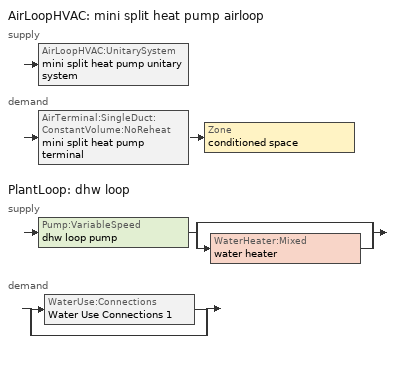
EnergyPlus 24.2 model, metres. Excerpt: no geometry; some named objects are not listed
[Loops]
AirLoopHVAC 'mini split heat pump airloop'
 supply: AirLoopHVAC:UnitarySystem 'mini split heat pump unitary system'
 demand: AirTerminal:SingleDuct:ConstantVolume:NoReheat 'mini split heat pump terminal' > Zone 'conditioned space'
PlantLoop 'dhw loop'
 supply: Pump:VariableSpeed 'dhw loop pump' > split
  | bypass
  | WaterHeater:Mixed 'water heater'
 demand: split
  | WaterUse:Connections 'Water Use Connections 1'
  | bypass
[ZoneControl:Thermostat]
conditioned space Thermostat: Zone or ZoneList=conditioned space; Control Type Schedule=conditioned space Thermostat Schedule; Control 1=conditioned space temperature setpoint; Temperature Difference Between Cutout And Setpoint {deltaC}=0
[ThermostatSetpoint:DualSetpoint]
conditioned space temperature setpoint: Heating Setpoint Temperature Schedule=heating setpoint; Cooling Setpoint Temperature Schedule=cooling setpoint
[AirLoopHVAC:UnitarySystem] Control Type=Load; Controlling Zone or Thermostat Location=conditioned space; Dehumidification Control Type=None; Availability Schedule=Always On Discrete; Fan Placement=BlowThrough; DX Heating Coil Sizing Ratio=1; Use DOAS DX Cooling Coil=No; Minimum Supply Air Temperature {C}=2; Latent Load Control=SensibleOnlyLoadControl; Heating Supply Air Flow Rate Method=SupplyAirFlowRate; No Load Supply Air Flow Rate Method=SupplyAirFlowRate; No Load Supply Air Flow Rate {m3/s}=0; No Load Supply Air Flow Rate Control Set To Low Speed=Yes; Maximum Supply Air Temperature {C}=48.8889; Maximum Outdoor Dry-Bulb Temperature for Supplemental Heater Operation {C}=21; Ancillary On-Cycle Electric Power {W}=0; Ancillary Off-Cycle Electric Power {W}=0
Name | Supply Fan | Supply Air Fan Operating Mode Schedule | Heating Coil | Cooling Supply Air Flow Rate Method | Heating Supply Air Flow Rate {m3/s} | Cooling Coil | Cooling Supply Air Flow Rate {m3/s} | Design Specification Multispeed Object
unit heater unitary system | unit heater supply fan | unit heater auto fan schedule | unit heater htg coil | None | 0.00141584
mini split heat pump unitary system | mini split heat pump supply fan | mini split heat pump auto fan schedule | mini split heat pump htg coil | SupplyAirFlowRate | 0.574832 | mini split heat pump clg coil | 0.574832 | Unitary System Performance Multispeed 1
[Fan:SystemModel] Availability Schedule=Always On Discrete; Speed Control Method=Discrete; Electric Power Minimum Flow Rate Fraction=0.2; Design Pressure Rise {Pa}=500; Motor Efficiency=1; Motor In Air Stream Fraction=1; Design Electric Power Consumption {W}=Autosize; Design Power Sizing Method=PowerPerFlow; Electric Power Per Unit Flow Rate Per Unit Pressure {W/((m3/s)-Pa)}=1.66667; Fan Total Efficiency=0.7; Motor Loss Radiative Fraction=0
Name | Design Maximum Air Flow Rate {m3/s} | Electric Power Per Unit Flow Rate {W/(m3/s)} | Number of Speeds | Speed Flow Fraction 1 | Speed Electric Power Fraction 1 | Speed Flow Fraction 2 | Speed Electric Power Fraction 2 | Speed Flow Fraction 3 | Speed Electric Power Fraction 3 | Speed Flow Fraction 4 | Speed Electric Power Fraction 4
unit heater supply fan | 0.00141584 | 1e-06 | 1 | 1 | 1
mini split heat pump supply fan | 0.707921 | 148.322 | 4 | 0.20706 | 0.00888 | 0.252 | 0.016 | 0.812 | 0.53539 | 1 | 1
[Coil:Heating:Fuel]
unit heater htg coil: Availability Schedule=Always On Discrete; Fuel Type=OtherFuel2; Burner Efficiency=0.3; Nominal Capacity {W}=0.293071; On Cycle Parasitic Electric Load {W}=0; Off Cycle Parasitic Fuel Load {W}=0
[ZoneHVAC:Baseboard:Convective:Electric]
electric baseboard: Availability Schedule=Always On Discrete; Heating Design Capacity {W}=11782.6; Efficiency=1
[AirTerminal:SingleDuct:ConstantVolume:NoReheat]
mini split heat pump terminal: Availability Schedule=Always On Discrete; Maximum Air Flow Rate {m3/s}=0.574832
[Zone equipment]
conditioned space: unit heater unitary system, electric baseboard, mini split heat pump terminal
[AirLoopHVAC]
mini split heat pump airloop: Design Supply Air Flow Rate {m3/s}=0.574832; Design Return Air Flow Fraction of Supply Air Flow=1
[Sizing:System]
mini split heat pump airloop: Type of Load to Size On=Sensible; Design Outdoor Air Flow Rate {m3/s}=Autosize; Central Heating Maximum System Air Flow Ratio=0.3; Preheat Design Temperature {C}=7; Preheat Design Humidity Ratio {kgWater/kgDryAir}=0.008; Precool Design Temperature {C}=12.8; Precool Design Humidity Ratio {kgWater/kgDryAir}=0.008; Central Cooling Design Supply Air Temperature {C}=12.8; Central Heating Design Supply Air Temperature {C}=16.7; Type of Zone Sum to Use=NonCoincident; 100% Outdoor Air in Cooling=Yes; 100% Outdoor Air in Heating=Yes; Central Cooling Design Supply Air Humidity Ratio {kgWater/kgDryAir}=0.0085; Central Heating Design Supply Air Humidity Ratio {kgWater/kgDryAir}=0.008; Cooling Supply Air Flow Rate Method=DesignDay; Cooling Supply Air Flow Rate {m3/s}=0; Cooling Supply Air Flow Rate Per Floor Area {m3/s-m2}=0.00996765; Cooling Fraction of Autosized Cooling Supply Air Flow Rate=1; Cooling Supply Air Flow Rate Per Unit Cooling Capacity {m3/s-W}=3.94755e-05; Heating Supply Air Flow Rate Method=DesignDay; Heating Supply Air Flow Rate {m3/s}=0; Heating Supply Air Flow Rate Per Floor Area {m3/s-m2}=0.00996765; Heating Fraction of Autosized Heating Supply Air Flow Rate=1; Heating Fraction of Autosized Cooling Supply Air Flow Rate=1; Heating Supply Air Flow Rate Per Unit Heating Capacity {m3/s-W}=3.15882e-05; System Outdoor Air Method=ZoneSum; Zone Maximum Outdoor Air Fraction=1; Cooling Design Capacity Method=CoolingDesignCapacity; Cooling Design Capacity {W}=Autosize; Cooling Design Capacity Per Floor Area {W/m2}=234.7; Fraction of Autosized Cooling Design Capacity=1; Heating Design Capacity Method=HeatingDesignCapacity; Heating Design Capacity {W}=Autosize; Heating Design Capacity Per Floor Area {W/m2}=157; Fraction of Autosized Heating Design Capacity=1; Central Cooling Capacity Control Method=OnOff; Occupant Diversity=Autosize
[AvailabilityManager:Scheduled]
mini split heat pump airloop Availability Manager: Schedule=Always On Discrete
[Coil:Heating:DX:MultiSpeed]
mini split heat pump htg coil: Availability Schedule=Always On Discrete; Minimum Outdoor Dry-Bulb Temperature for Compressor Operation {C}=-28.8889; Crankcase Heater Capacity {W}=50; Maximum Outdoor Dry-Bulb Temperature for Crankcase Heater Operation {C}=10; Defrost Energy Input Ratio Function of Temperature Curve=Defrosteir; Maximum Outdoor Dry-Bulb Temperature for Defrost Operation {C}=4.44444; Defrost Strategy=ReverseCycle; Defrost Control=Timed; Defrost Time Period Fraction=0.058333; Resistive Defrost Heater Capacity {W}=AutoSize; Apply Part Load Fraction to Speeds Greater than 1=No; Fuel Type=Electricity; Region number for Calculating HSPF=4; Number of Speeds=2; Speed Gross Rated Heating Capacity 1 {W}=3322.57; Speed Gross Rated Heating COP 1 {W/W}=4.51049; Speed Rated Air Flow Rate 1 {m3/s}=0.17844; Speed Rated Supply Air Fan Power Per Volume Flow Rate 2017 1 {W/(m3/s)}=773.3; Speed Rated Supply Air Fan Power Per Volume Flow Rate 2023 1 {W/(m3/s)}=934.4; Speed Heating Capacity Function of Temperature Curve Name 1=Heat-CAP-fT1; Speed Heating Capacity Function of Flow Fraction Curve Name 1=Heat-CAP-fFF1; Speed Energy Input Ratio Function of Temperature Curve Name 1=Heat-EIR-fT1; Speed Energy Input Ratio Function of Flow Fraction Curve Name 1=Heat-EIR-fFF1; Speed Part Load Fraction Correlation Curve Name 1=Heat-PLF-fPLR1; Speed Rated Waste Heat Fraction of Power Input 1=0.2; Speed Waste Heat Function of Temperature Curve Name 1=ConstantBiquadratic 1; Speed Gross Rated Heating Capacity 2 {W}=13086.4; Speed Gross Rated Heating COP 2 {W/W}=3.17432; Speed Rated Air Flow Rate 2 {m3/s}=0.708096; Speed Rated Supply Air Fan Power Per Volume Flow Rate 2017 2 {W/(m3/s)}=773.3; Speed Rated Supply Air Fan Power Per Volume Flow Rate 2023 2 {W/(m3/s)}=934.4; Speed Heating Capacity Function of Temperature Curve Name 2=Heat-CAP-fT2; Speed Heating Capacity Function of Flow Fraction Curve Name 2=Heat-CAP-fFF2; Speed Energy Input Ratio Function of Temperature Curve Name 2=Heat-EIR-fT2; Speed Energy Input Ratio Function of Flow Fraction Curve Name 2=Heat-EIR-fFF2; Speed Part Load Fraction Correlation Curve Name 2=Heat-PLF-fPLR2; Speed Rated Waste Heat Fraction of Power Input 2=0.2; Speed Waste Heat Function of Temperature Curve Name 2=ConstantBiquadratic 1
[Coil:Cooling:DX:MultiSpeed]
mini split heat pump clg coil: Availability Schedule=Always On Discrete; Condenser Type=AirCooled; Minimum Outdoor Dry-Bulb Temperature for Compressor Operation {C}=-25; Apply Part Load Fraction to Speeds Greater than 1=No; Apply Latent Degradation to Speeds Greater than 1=No; Crankcase Heater Capacity {W}=50; Maximum Outdoor Dry-Bulb Temperature for Crankcase Heater Operation {C}=10; Basin Heater Capacity {W/K}=0; Basin Heater Setpoint Temperature {C}=2; Fuel Type=Electricity; Number of Speeds=2; Speed Gross Rated Total Cooling Capacity 1 {W}=2732.35; Speed Gross Rated Sensible Heat Ratio 1=0.806404; Speed Gross Rated Cooling COP 1 {W/W}=2.66132; Speed Rated Air Flow Rate 1 {m3/s}=0.146618; Speed Rated Evaporator Fan Power Per Volume Flow Rate 2017 1 {W/(m3/s)}=773.3; Speed Rated Evaporator Fan Power Per Volume Flow Rate 2023 1 {W/(m3/s)}=934.4; Speed Total Cooling Capacity Function of Temperature Curve Name 1=Cool-CAP-fT1; Speed Total Cooling Capacity Function of Flow Fraction Curve Name 1=Cool-CAP-fFF1; Speed Energy Input Ratio Function of Temperature Curve Name 1=Cool-EIR-fT1; Speed Energy Input Ratio Function of Flow Fraction Curve Name 1=Cool-EIR-fFF1; Speed Part Load Fraction Correlation Curve Name 1=Cool-PLF-fPLR1; Speed Nominal Time for Condensate Removal to Begin 1 {s}=1000; Speed Ratio of Initial Moisture Evaporation Rate and Steady State Latent Capacity 1=1.5; Speed Maximum Cycling Rate 1 {cycles/hr}=3; Speed Latent Capacity Time Constant 1 {s}=45; Speed Rated Waste Heat Fraction of Power Input 1=0.2; Speed Waste Heat Function of Temperature Curve Name 1=ConstantBiquadratic; Speed Evaporative Condenser Effectiveness 1=0.9; Speed Evaporative Condenser Air Flow Rate 1 {m3/s}=AutoSize; Speed Rated Evaporative Condenser Pump Power Consumption 1 {W}=AutoSize; Speed Gross Rated Total Cooling Capacity 2 {W}=10767.7; Speed Gross Rated Sensible Heat Ratio 2=0.759942; Speed Gross Rated Cooling COP 2 {W/W}=2.2379; Speed Rated Air Flow Rate 2 {m3/s}=0.574974; Speed Rated Evaporator Fan Power Per Volume Flow Rate 2017 2 {W/(m3/s)}=773.3; Speed Rated Evaporator Fan Power Per Volume Flow Rate 2023 2 {W/(m3/s)}=934.4; Speed Total Cooling Capacity Function of Temperature Curve Name 2=Cool-CAP-fT2; Speed Total Cooling Capacity Function of Flow Fraction Curve Name 2=Cool-CAP-fFF2; Speed Energy Input Ratio Function of Temperature Curve Name 2=Cool-EIR-fT2; Speed Energy Input Ratio Function of Flow Fraction Curve Name 2=Cool-EIR-fFF2; Speed Part Load Fraction Correlation Curve Name 2=Cool-PLF-fPLR2; Speed Nominal Time for Condensate Removal to Begin 2 {s}=1000; Speed Ratio of Initial Moisture Evaporation Rate and Steady State Latent Capacity 2=1.5; Speed Maximum Cycling Rate 2 {cycles/hr}=3; Speed Latent Capacity Time Constant 2 {s}=45; Speed Rated Waste Heat Fraction of Power Input 2=0.2; Speed Waste Heat Function of Temperature Curve Name 2=ConstantBiquadratic; Speed Evaporative Condenser Effectiveness 2=0.9; Speed Evaporative Condenser Air Flow Rate 2 {m3/s}=AutoSize; Speed Rated Evaporative Condenser Pump Power Consumption 2 {W}=AutoSize
[UnitarySystemPerformance:Multispeed]
Unitary System Performance Multispeed 1: Number of Speeds for Heating=2; Number of Speeds for Cooling=2; Single Mode Operation=No; No Load Supply Air Flow Rate Ratio=1; Heating Speed Supply Air Flow Ratio 1=0.310345; Cooling Speed Supply Air Flow Ratio 1=0.255; Heating Speed Supply Air Flow Ratio 2=1.23153; Cooling Speed Supply Air Flow Ratio 2=1
[PlantLoop]
dhw loop: Fluid Type=Water; Plant Equipment Operation Scheme=dhw loop Operation Schemes; Maximum Loop Temperature {C}=100; Minimum Loop Temperature {C}=0; Maximum Loop Flow Rate {m3/s}=0.01; Minimum Loop Flow Rate {m3/s}=0; Plant Loop Volume {m3}=0.003; Load Distribution Scheme=Optimal; Plant Loop Demand Calculation Scheme=SingleSetpoint; Common Pipe Simulation=None
[Sizing:Plant]
dhw loop: Loop Type=Heating; Design Loop Exit Temperature {C}=56; Loop Design Temperature Difference {deltaC}=5.55556; Sizing Option=NonCoincident; Zone Timesteps in Averaging Window=1; Coincident Sizing Factor Mode=None
[Pump:VariableSpeed]
dhw loop pump: Design Maximum Flow Rate {m3/s}=0.01; Design Pump Head {Pa}=1; Design Power Consumption {W}=0; Motor Efficiency=0.85; Fraction of Motor Inefficiencies to Fluid Stream=0; Coefficient 1 of the Part Load Performance Curve=0; Coefficient 2 of the Part Load Performance Curve=1; Coefficient 3 of the Part Load Performance Curve=0; Coefficient 4 of the Part Load Performance Curve=0; Design Minimum Flow Rate {m3/s}=0; Pump Control Type=Intermittent; Skin Loss Radiative Fraction=0.5; Design Power Sizing Method=PowerPerFlowPerPressure; Design Electric Power per Unit Flow Rate {W/(m3/s)}=348701.1; Design Shaft Power per Unit Flow Rate per Unit Head {W/((m3/s)-Pa)}=1.28205; Design Minimum Flow Rate Fraction=0
[WaterHeater:Mixed]
water heater: Tank Volume {m3}=0.136275; Setpoint Temperature Schedule=water heater setpoint; Deadband Temperature Difference {deltaC}=2; Maximum Temperature Limit {C}=99; Heater Control Type=Cycle; Heater Maximum Capacity {W}=5500.06; Heater Minimum Capacity {W}=0; Heater Ignition Minimum Flow Rate {m3/s}=0; Heater Ignition Delay {s}=0; Heater Fuel Type=Electricity; Heater Thermal Efficiency=1; Off Cycle Parasitic Fuel Consumption Rate {W}=0; Off Cycle Parasitic Fuel Type=Electricity; Off Cycle Parasitic Heat Fraction to Tank=0; On Cycle Parasitic Fuel Consumption Rate {W}=0; On Cycle Parasitic Fuel Type=Electricity; On Cycle Parasitic Heat Fraction to Tank=0; Ambient Temperature Indicator=Zone; Ambient Temperature Zone=conditioned space; Off Cycle Loss Coefficient to Ambient Temperature {W/K}=2.89744; Off Cycle Loss Fraction to Zone=1; On Cycle Loss Coefficient to Ambient Temperature {W/K}=2.89744; On Cycle Loss Fraction to Zone=1; Use Side Effectiveness=1; Source Side Effectiveness=1; Use Side Design Flow Rate {m3/s}=Autosize; Source Side Design Flow Rate {m3/s}=Autosize; Indirect Water Heating Recovery Time {hr}=1.5; Source Side Flow Control Mode=IndirectHeatPrimarySetpoint
[WaterHeater:Sizing]
water heater: Design Mode=PeakDraw; Time Storage Can Meet Peak Draw {hr}=0.538503; Time for Tank Recovery {hr}=0; Nominal Tank Volume for Autosizing Plant Connections {m3}=1
[SetpointManager:Scheduled]
Setpoint Manager Scheduled 1: Control Variable=Temperature; Schedule=dhw temp
[WaterUse:Connections]
Water Use Connections 1: Drain Water Heat Exchanger Type=None; Drain Water Heat Exchanger Destination=Plant; Water Use Equipment Name 1=dhw fixtures; Water Use Equipment Name 2=dhw distribution waste; Water Use Equipment Name 3=clothes washer; Water Use Equipment Name 4=dishwasher
[WaterUse:Equipment]
Name | Peak Flow Rate {m3/s} | Flow Rate Fraction Schedule | Target Temperature Schedule
dhw fixtures | 4.44181e-06 | dhw fixtures schedule | mixed water temperature schedule
dhw distribution waste | 1.34657e-06 | dhw fixtures schedule | mixed water temperature schedule
clothes washer | 9.69919e-07 | clothes washer schedule
dishwasher | 2.90872e-07 | dishwasher schedule
[PlantEquipmentOperationSchemes]
dhw loop Operation Schemes: Control Scheme Object Type 1=PlantEquipmentOperation:HeatingLoad; Control Scheme Name 1=dhw loop Heating Operation Scheme; Control Scheme Schedule Name 1=Always On Discrete
[PlantEquipmentOperation:HeatingLoad]
dhw loop Heating Operation Scheme: Load Range Lower Limit 1 {W}=0; Load Range Upper Limit 1 {W}=1000000000; Range Equipment List Name 1=dhw loop Heating Equipment List
[PlantEquipmentList]
dhw loop Heating Equipment List: WaterHeater:Mixed, water heater
[EnergyManagementSystem:GlobalVariable]
infil_program_Qfan
infil_program_Qinf
mini_split_heat_pump_airloop_Fan_RTF
natural_vent_program_Qnv
natural_vent_program_Qwhf
[EnergyManagementSystem:InternalVariable]
mini_split_heat_pump_airloop_max_sup_fan_mfr: Internal Data Index Key=mini split heat pump supply fan; Internal Data Type=Fan Maximum Mass Flow Rate
[EnergyManagementSystem:Sensor]
Name | Output:Variable or Output:Meter Index Key | Output:Variable or Output:Meter
airflow_gain | infil flow | Infiltration Sensible Heat Gain Energy
airflow_gain_1 | natural vent flow | Infiltration Sensible Heat Gain Energy
airflow_gain_2 | whole house fan flow | Infiltration Sensible Heat Gain Energy
airflow_loss | infil flow | Infiltration Sensible Heat Loss Energy
airflow_loss_1 | natural vent flow | Infiltration Sensible Heat Loss Energy
airflow_loss_2 | whole house fan flow | Infiltration Sensible Heat Loss Energy
clg_load_cond |  | Cooling:EnergyTransfer:Zone:CONDITIONED SPACE
clg_sp_s; clg_sp_s_1 | cooling setpoint | Schedule Value
clothes_dryer_exhaust_0_sch_s | clothes dryer exhaust 0 schedule | Schedule Value
conditioned_space_clg_unmet_s | conditioned space | Zone Cooling Setpoint Not Met Time
conditioned_space_htg_unmet_s | conditioned space | Zone Heating Setpoint Not Met Time
cool_season | cooling season schedule | Schedule Value
dhw_loss | water heater | Water Heater Heat Loss Energy
dhw_rtf | water heater | Water Heater Runtime Fraction
fridge_tin_s; tin_s; tin_s_1 | conditioned space | Zone Mean Air Temperature
htg_load_cond |  | Heating:EnergyTransfer:Zone:CONDITIONED SPACE
htg_sp_s; htg_sp_s_1 | heating setpoint | Schedule Value
ig_ee_conv | clothes dryer | Electric Equipment Convective Heating Energy
ig_ee_conv_1 | clothes washer | Electric Equipment Convective Heating Energy
ig_ee_conv_2 | cooking range | Electric Equipment Convective Heating Energy
ig_ee_conv_3 | dishwasher | Electric Equipment Convective Heating Energy
ig_ee_conv_4 | fridge | Electric Equipment Convective Heating Energy
ig_ee_conv_5 | misc plug loads | Electric Equipment Convective Heating Energy
ig_ee_conv_6 | whole house fan | Electric Equipment Convective Heating Energy
ig_ee_rad | clothes dryer | Electric Equipment Radiant Heating Energy
ig_ee_rad_1 | clothes washer | Electric Equipment Radiant Heating Energy
ig_ee_rad_2 | cooking range | Electric Equipment Radiant Heating Energy
ig_ee_rad_3 | dishwasher | Electric Equipment Radiant Heating Energy
ig_ee_rad_4 | fridge | Electric Equipment Radiant Heating Energy
ig_ee_rad_5 | misc plug loads | Electric Equipment Radiant Heating Energy
ig_ee_rad_6 | whole house fan | Electric Equipment Radiant Heating Energy
ig_lgt_conv | interior lighting | Lights Convective Heating Energy
ig_lgt_rad | interior lighting | Lights Radiant Heating Energy
ig_lgt_vis | interior lighting | Lights Visible Radiation Heating Energy
ig_oe_conv | clothes dryer 1 | Other Equipment Convective Heating Energy
ig_oe_conv_1 | cooking range 1 | Other Equipment Convective Heating Energy
ig_oe_conv_2 | general water use latent | Other Equipment Convective Heating Energy
ig_oe_conv_3 | general water use sensible | Other Equipment Convective Heating Energy
ig_oe_conv_4 | water heater energy adjustment1 | Other Equipment Convective Heating Energy
ig_oe_rad | clothes dryer 1 | Other Equipment Radiant Heating Energy
ig_oe_rad_1 | cooking range 1 | Other Equipment Radiant Heating Energy
ig_oe_rad_2 | general water use latent | Other Equipment Radiant Heating Energy
ig_oe_rad_3 | general water use sensible | Other Equipment Radiant Heating Energy
ig_oe_rad_4 | water heater energy adjustment1 | Other Equipment Radiant Heating Energy
ig_ppl_conv | occupants | People Convective Heating Energy
ig_ppl_rad | occupants | People Radiant Heating Energy
im_conv | furniture mass conditioned space 1 | Surface Inside Face Convection Heat Gain Energy
im_conv_1 | partition wall mass | Surface Inside Face Convection Heat Gain Energy
im_ig | furniture mass conditioned space 1 | Surface Inside Face Internal Gains Radiation Heat Gain Energy
im_ig_1 | partition wall mass | Surface Inside Face Internal Gains Radiation Heat Gain Energy
im_lgt | furniture mass conditioned space 1 | Surface Inside Face Lights Radiation Heat Gain Energy
im_lgt_1 | partition wall mass | Surface Inside Face Lights Radiation Heat Gain Energy
im_sol | furniture mass conditioned space 1 | Surface Inside Face Solar Radiation Heat Gain Energy
im_sol_1 | partition wall mass | Surface Inside Face Solar Radiation Heat Gain Energy
im_surf | furniture mass conditioned space 1 | Surface Inside Face Net Surface Thermal Radiation Heat Gain Energy
im_surf_1 | partition wall mass | Surface Inside Face Net Surface Thermal Radiation Heat Gain Energy
mech_vent_bath_fan_0_sch_s | mech vent bath fan 0 schedule | Schedule Value
mini_split_heat_pump_airloop_Fan_RTF_s | mini split heat pump supply fan | Fan Runtime Fraction Speed 1
mini_split_heat_pump_airloop_Fan_RTF_s_1 | mini split heat pump supply fan | Fan Runtime Fraction Speed 2
mini_split_heat_pump_airloop_Fan_RTF_s_2 | mini split heat pump supply fan | Fan Runtime Fraction Speed 3
mini_split_heat_pump_airloop_Fan_RTF_s_3 | mini split heat pump supply fan | Fan Runtime Fraction Speed 4
mini_split_heat_pump_clg_coil_s | mini split heat pump clg coil | Cooling Coil Total Cooling Energy
mini_split_heat_pump_htg_coil_s | mini split heat pump htg coil | Heating Coil Heating Energy
mini_split_heat_pump_supply_fan_s | mini split heat pump supply fan | Fan Electricity Energy
mv_conv | mech vent bath fan 0 | Electric Equipment Convective Heating Energy
mv_conv_1 | mech vent house fan | Electric Equipment Convective Heating Energy
mv_conv_2 | mech vent house fan cfis | Electric Equipment Convective Heating Energy
mv_conv_3 | mech vent house fan latent load | Other Equipment Convective Heating Energy
mv_conv_4 | mech vent house fan sensible load | Other Equipment Convective Heating Energy
mv_rad | mech vent bath fan 0 | Electric Equipment Radiant Heating Energy
mv_rad_1 | mech vent house fan | Electric Equipment Radiant Heating Energy
mv_rad_2 | mech vent house fan cfis | Electric Equipment Radiant Heating Energy
mv_rad_3 | mech vent house fan latent load | Other Equipment Radiant Heating Energy
mv_rad_4 | mech vent house fan sensible load | Other Equipment Radiant Heating Energy
natural_vent_s | natural vent schedule | Schedule Value
out_pb_s |  | Site Outdoor Air Barometric Pressure
out_wt_s |  | Site Outdoor Air Humidity Ratio
site_vw_s |  | Site Wind Speed
ss_back_out | Window1 | Surface Window Shortwave from Zone Back Out Window Heat Transfer Rate
ss_back_out_1 | Window10 | Surface Window Shortwave from Zone Back Out Window Heat Transfer Rate
ss_back_out_10 | Window4 | Surface Window Shortwave from Zone Back Out Window Heat Transfer Rate
ss_back_out_11 | Window5 | Surface Window Shortwave from Zone Back Out Window Heat Transfer Rate
ss_back_out_12 | Window6 | Surface Window Shortwave from Zone Back Out Window Heat Transfer Rate
ss_back_out_13 | Window7 | Surface Window Shortwave from Zone Back Out Window Heat Transfer Rate
ss_back_out_14 | Window8 | Surface Window Shortwave from Zone Back Out Window Heat Transfer Rate
ss_back_out_15 | Window9 | Surface Window Shortwave from Zone Back Out Window Heat Transfer Rate
ss_back_out_2 | Window12 | Surface Window Shortwave from Zone Back Out Window Heat Transfer Rate
ss_back_out_3 | Window13 | Surface Window Shortwave from Zone Back Out Window Heat Transfer Rate
ss_back_out_4 | Window14 | Surface Window Shortwave from Zone Back Out Window Heat Transfer Rate
ss_back_out_5 | Window16 | Surface Window Shortwave from Zone Back Out Window Heat Transfer Rate
ss_back_out_6 | Window18 | Surface Window Shortwave from Zone Back Out Window Heat Transfer Rate
ss_back_out_7 | Window19 | Surface Window Shortwave from Zone Back Out Window Heat Transfer Rate
ss_back_out_8 | Window2 | Surface Window Shortwave from Zone Back Out Window Heat Transfer Rate
ss_back_out_9 | Window3 | Surface Window Shortwave from Zone Back Out Window Heat Transfer Rate
ss_conv | Door1 | Surface Inside Face Convection Heat Gain Energy
ss_conv_1 | Door2 | Surface Inside Face Convection Heat Gain Energy
ss_conv_10 | Window2 | Surface Inside Face Convection Heat Gain Energy
ss_conv_11 | Window3 | Surface Inside Face Convection Heat Gain Energy
ss_conv_12 | Window4 | Surface Inside Face Convection Heat Gain Energy
ss_conv_13 | Window5 | Surface Inside Face Convection Heat Gain Energy
ss_conv_14 | Window6 | Surface Inside Face Convection Heat Gain Energy
ss_conv_15 | Window7 | Surface Inside Face Convection Heat Gain Energy
ss_conv_16 | Window8 | Surface Inside Face Convection Heat Gain Energy
ss_conv_17 | Window9 | Surface Inside Face Convection Heat Gain Energy
ss_conv_2 | Window1 | Surface Inside Face Convection Heat Gain Energy
ss_conv_3 | Window10 | Surface Inside Face Convection Heat Gain Energy
ss_conv_4 | Window12 | Surface Inside Face Convection Heat Gain Energy
ss_conv_5 | Window13 | Surface Inside Face Convection Heat Gain Energy
ss_conv_6 | Window14 | Surface Inside Face Convection Heat Gain Energy
ss_conv_7 | Window16 | Surface Inside Face Convection Heat Gain Energy
ss_conv_8 | Window18 | Surface Inside Face Convection Heat Gain Energy
ss_conv_9 | Window19 | Surface Inside Face Convection Heat Gain Energy
ss_ig | Door1 | Surface Inside Face Internal Gains Radiation Heat Gain Energy
ss_ig_1 | Door2 | Surface Inside Face Internal Gains Radiation Heat Gain Energy
ss_ig_10 | Window2 | Surface Inside Face Internal Gains Radiation Heat Gain Energy
ss_ig_11 | Window3 | Surface Inside Face Internal Gains Radiation Heat Gain Energy
ss_ig_12 | Window4 | Surface Inside Face Internal Gains Radiation Heat Gain Energy
ss_ig_13 | Window5 | Surface Inside Face Internal Gains Radiation Heat Gain Energy
ss_ig_14 | Window6 | Surface Inside Face Internal Gains Radiation Heat Gain Energy
ss_ig_15 | Window7 | Surface Inside Face Internal Gains Radiation Heat Gain Energy
ss_ig_16 | Window8 | Surface Inside Face Internal Gains Radiation Heat Gain Energy
ss_ig_17 | Window9 | Surface Inside Face Internal Gains Radiation Heat Gain Energy
ss_ig_2 | Window1 | Surface Inside Face Internal Gains Radiation Heat Gain Energy
ss_ig_3 | Window10 | Surface Inside Face Internal Gains Radiation Heat Gain Energy
ss_ig_4 | Window12 | Surface Inside Face Internal Gains Radiation Heat Gain Energy
ss_ig_5 | Window13 | Surface Inside Face Internal Gains Radiation Heat Gain Energy
ss_ig_6 | Window14 | Surface Inside Face Internal Gains Radiation Heat Gain Energy
ss_ig_7 | Window16 | Surface Inside Face Internal Gains Radiation Heat Gain Energy
ss_ig_8 | Window18 | Surface Inside Face Internal Gains Radiation Heat Gain Energy
ss_ig_9 | Window19 | Surface Inside Face Internal Gains Radiation Heat Gain Energy
ss_lgt | Door1 | Surface Inside Face Lights Radiation Heat Gain Energy
ss_lgt_1 | Door2 | Surface Inside Face Lights Radiation Heat Gain Energy
ss_sol | Door1 | Surface Inside Face Solar Radiation Heat Gain Energy
ss_sol_1 | Door2 | Surface Inside Face Solar Radiation Heat Gain Energy
ss_surf | Door1 | Surface Inside Face Net Surface Thermal Radiation Heat Gain Energy
ss_surf_1 | Door2 | Surface Inside Face Net Surface Thermal Radiation Heat Gain Energy
ss_surf_10 | Window2 | Surface Inside Face Net Surface Thermal Radiation Heat Gain Energy
ss_surf_11 | Window3 | Surface Inside Face Net Surface Thermal Radiation Heat Gain Energy
ss_surf_12 | Window4 | Surface Inside Face Net Surface Thermal Radiation Heat Gain Energy
ss_surf_13 | Window5 | Surface Inside Face Net Surface Thermal Radiation Heat Gain Energy
ss_surf_14 | Window6 | Surface Inside Face Net Surface Thermal Radiation Heat Gain Energy
ss_surf_15 | Window7 | Surface Inside Face Net Surface Thermal Radiation Heat Gain Energy
ss_surf_16 | Window8 | Surface Inside Face Net Surface Thermal Radiation Heat Gain Energy
ss_surf_17 | Window9 | Surface Inside Face Net Surface Thermal Radiation Heat Gain Energy
ss_surf_2 | Window1 | Surface Inside Face Net Surface Thermal Radiation Heat Gain Energy
ss_surf_3 | Window10 | Surface Inside Face Net Surface Thermal Radiation Heat Gain Energy
ss_surf_4 | Window12 | Surface Inside Face Net Surface Thermal Radiation Heat Gain Energy
ss_surf_5 | Window13 | Surface Inside Face Net Surface Thermal Radiation Heat Gain Energy
ss_surf_6 | Window14 | Surface Inside Face Net Surface Thermal Radiation Heat Gain Energy
ss_surf_7 | Window16 | Surface Inside Face Net Surface Thermal Radiation Heat Gain Energy
ss_surf_8 | Window18 | Surface Inside Face Net Surface Thermal Radiation Heat Gain Energy
ss_surf_9 | Window19 | Surface Inside Face Net Surface Thermal Radiation Heat Gain Energy
ss_trans_in | Window1 | Surface Window Transmitted Solar Radiation Rate
ss_trans_in_1 | Window10 | Surface Window Transmitted Solar Radiation Rate
ss_trans_in_10 | Window4 | Surface Window Transmitted Solar Radiation Rate
ss_trans_in_11 | Window5 | Surface Window Transmitted Solar Radiation Rate
ss_trans_in_12 | Window6 | Surface Window Transmitted Solar Radiation Rate
ss_trans_in_13 | Window7 | Surface Window Transmitted Solar Radiation Rate
ss_trans_in_14 | Window8 | Surface Window Transmitted Solar Radiation Rate
ss_trans_in_15 | Window9 | Surface Window Transmitted Solar Radiation Rate
ss_trans_in_2 | Window12 | Surface Window Transmitted Solar Radiation Rate
ss_trans_in_3 | Window13 | Surface Window Transmitted Solar Radiation Rate
ss_trans_in_4 | Window14 | Surface Window Transmitted Solar Radiation Rate
ss_trans_in_5 | Window16 | Surface Window Transmitted Solar Radiation Rate
ss_trans_in_6 | Window18 | Surface Window Transmitted Solar Radiation Rate
ss_trans_in_7 | Window19 | Surface Window Transmitted Solar Radiation Rate
ss_trans_in_8 | Window2 | Surface Window Transmitted Solar Radiation Rate
ss_trans_in_9 | Window3 | Surface Window Transmitted Solar Radiation Rate
ss_trans_out | Window1 | Surface Inside Face Initial Transmitted Diffuse Transmitted Out Window Solar Radiation Rate
ss_trans_out_1 | Window10 | Surface Inside Face Initial Transmitted Diffuse Transmitted Out Window Solar Radiation Rate
ss_trans_out_10 | Window4 | Surface Inside Face Initial Transmitted Diffuse Transmitted Out Window Solar Radiation Rate
ss_trans_out_11 | Window5 | Surface Inside Face Initial Transmitted Diffuse Transmitted Out Window Solar Radiation Rate
ss_trans_out_12 | Window6 | Surface Inside Face Initial Transmitted Diffuse Transmitted Out Window Solar Radiation Rate
ss_trans_out_13 | Window7 | Surface Inside Face Initial Transmitted Diffuse Transmitted Out Window Solar Radiation Rate
ss_trans_out_14 | Window8 | Surface Inside Face Initial Transmitted Diffuse Transmitted Out Window Solar Radiation Rate
ss_trans_out_15 | Window9 | Surface Inside Face Initial Transmitted Diffuse Transmitted Out Window Solar Radiation Rate
ss_trans_out_2 | Window12 | Surface Inside Face Initial Transmitted Diffuse Transmitted Out Window Solar Radiation Rate
ss_trans_out_3 | Window13 | Surface Inside Face Initial Transmitted Diffuse Transmitted Out Window Solar Radiation Rate
ss_trans_out_4 | Window14 | Surface Inside Face Initial Transmitted Diffuse Transmitted Out Window Solar Radiation Rate
ss_trans_out_5 | Window16 | Surface Inside Face Initial Transmitted Diffuse Transmitted Out Window Solar Radiation Rate
ss_trans_out_6 | Window18 | Surface Inside Face Initial Transmitted Diffuse Transmitted Out Window Solar Radiation Rate
ss_trans_out_7 | Window19 | Surface Inside Face Initial Transmitted Diffuse Transmitted Out Window Solar Radiation Rate
ss_trans_out_8 | Window2 | Surface Inside Face Initial Transmitted Diffuse Transmitted Out Window Solar Radiation Rate
ss_trans_out_9 | Window3 | Surface Inside Face Initial Transmitted Diffuse Transmitted Out Window Solar Radiation Rate
s_conv | Floor1 | Surface Inside Face Convection Heat Gain Energy
s_conv_1 | Floor2 | Surface Inside Face Convection Heat Gain Energy
s_conv_10 | RimJoist1:45 | Surface Inside Face Convection Heat Gain Energy
s_conv_11 | Slab1 | Surface Inside Face Convection Heat Gain Energy
s_conv_12 | Slab2 | Surface Inside Face Convection Heat Gain Energy
s_conv_13 | Wall1:135 | Surface Inside Face Convection Heat Gain Energy
s_conv_14 | Wall1:225 | Surface Inside Face Convection Heat Gain Energy
s_conv_15 | Wall1:315 | Surface Inside Face Convection Heat Gain Energy
s_conv_16 | Wall1:45 | Surface Inside Face Convection Heat Gain Energy
s_conv_2 | Floor3 | Surface Inside Face Convection Heat Gain Energy
s_conv_3 | FoundationWall1 | Surface Inside Face Convection Heat Gain Energy
s_conv_4 | FoundationWall2 | Surface Inside Face Convection Heat Gain Energy
s_conv_5 | inferred conditioned ceiling | Surface Inside Face Convection Heat Gain Energy
s_conv_6 | inferred conditioned floor | Surface Inside Face Convection Heat Gain Energy
s_conv_7 | RimJoist1:135 | Surface Inside Face Convection Heat Gain Energy
s_conv_8 | RimJoist1:225 | Surface Inside Face Convection Heat Gain Energy
s_conv_9 | RimJoist1:315 | Surface Inside Face Convection Heat Gain Energy
s_ig | Floor1 | Surface Inside Face Internal Gains Radiation Heat Gain Energy
s_ig_1 | Floor2 | Surface Inside Face Internal Gains Radiation Heat Gain Energy
s_ig_10 | RimJoist1:45 | Surface Inside Face Internal Gains Radiation Heat Gain Energy
s_ig_11 | Slab1 | Surface Inside Face Internal Gains Radiation Heat Gain Energy
s_ig_12 | Slab2 | Surface Inside Face Internal Gains Radiation Heat Gain Energy
s_ig_13 | Wall1:135 | Surface Inside Face Internal Gains Radiation Heat Gain Energy
s_ig_14 | Wall1:225 | Surface Inside Face Internal Gains Radiation Heat Gain Energy
s_ig_15 | Wall1:315 | Surface Inside Face Internal Gains Radiation Heat Gain Energy
s_ig_16 | Wall1:45 | Surface Inside Face Internal Gains Radiation Heat Gain Energy
s_ig_2 | Floor3 | Surface Inside Face Internal Gains Radiation Heat Gain Energy
s_ig_3 | FoundationWall1 | Surface Inside Face Internal Gains Radiation Heat Gain Energy
s_ig_4 | FoundationWall2 | Surface Inside Face Internal Gains Radiation Heat Gain Energy
s_ig_5 | inferred conditioned ceiling | Surface Inside Face Internal Gains Radiation Heat Gain Energy
s_ig_6 | inferred conditioned floor | Surface Inside Face Internal Gains Radiation Heat Gain Energy
s_ig_7 | RimJoist1:135 | Surface Inside Face Internal Gains Radiation Heat Gain Energy
s_ig_8 | RimJoist1:225 | Surface Inside Face Internal Gains Radiation Heat Gain Energy
s_ig_9 | RimJoist1:315 | Surface Inside Face Internal Gains Radiation Heat Gain Energy
s_lgt | Floor1 | Surface Inside Face Lights Radiation Heat Gain Energy
s_lgt_1 | Floor2 | Surface Inside Face Lights Radiation Heat Gain Energy
s_lgt_10 | RimJoist1:45 | Surface Inside Face Lights Radiation Heat Gain Energy
s_lgt_11 | Slab1 | Surface Inside Face Lights Radiation Heat Gain Energy
s_lgt_12 | Slab2 | Surface Inside Face Lights Radiation Heat Gain Energy
s_lgt_13 | Wall1:135 | Surface Inside Face Lights Radiation Heat Gain Energy
s_lgt_14 | Wall1:225 | Surface Inside Face Lights Radiation Heat Gain Energy
s_lgt_15 | Wall1:315 | Surface Inside Face Lights Radiation Heat Gain Energy
s_lgt_16 | Wall1:45 | Surface Inside Face Lights Radiation Heat Gain Energy
s_lgt_2 | Floor3 | Surface Inside Face Lights Radiation Heat Gain Energy
s_lgt_3 | FoundationWall1 | Surface Inside Face Lights Radiation Heat Gain Energy
s_lgt_4 | FoundationWall2 | Surface Inside Face Lights Radiation Heat Gain Energy
s_lgt_5 | inferred conditioned ceiling | Surface Inside Face Lights Radiation Heat Gain Energy
s_lgt_6 | inferred conditioned floor | Surface Inside Face Lights Radiation Heat Gain Energy
s_lgt_7 | RimJoist1:135 | Surface Inside Face Lights Radiation Heat Gain Energy
s_lgt_8 | RimJoist1:225 | Surface Inside Face Lights Radiation Heat Gain Energy
s_lgt_9 | RimJoist1:315 | Surface Inside Face Lights Radiation Heat Gain Energy
s_sol | Floor1 | Surface Inside Face Solar Radiation Heat Gain Energy
s_sol_1 | Floor2 | Surface Inside Face Solar Radiation Heat Gain Energy
s_sol_10 | RimJoist1:45 | Surface Inside Face Solar Radiation Heat Gain Energy
s_sol_11 | Slab1 | Surface Inside Face Solar Radiation Heat Gain Energy
s_sol_12 | Slab2 | Surface Inside Face Solar Radiation Heat Gain Energy
s_sol_13 | Wall1:135 | Surface Inside Face Solar Radiation Heat Gain Energy
s_sol_14 | Wall1:225 | Surface Inside Face Solar Radiation Heat Gain Energy
s_sol_15 | Wall1:315 | Surface Inside Face Solar Radiation Heat Gain Energy
s_sol_16 | Wall1:45 | Surface Inside Face Solar Radiation Heat Gain Energy
s_sol_2 | Floor3 | Surface Inside Face Solar Radiation Heat Gain Energy
s_sol_3 | FoundationWall1 | Surface Inside Face Solar Radiation Heat Gain Energy
s_sol_4 | FoundationWall2 | Surface Inside Face Solar Radiation Heat Gain Energy
s_sol_5 | inferred conditioned ceiling | Surface Inside Face Solar Radiation Heat Gain Energy
s_sol_6 | inferred conditioned floor | Surface Inside Face Solar Radiation Heat Gain Energy
s_sol_7 | RimJoist1:135 | Surface Inside Face Solar Radiation Heat Gain Energy
s_sol_8 | RimJoist1:225 | Surface Inside Face Solar Radiation Heat Gain Energy
s_sol_9 | RimJoist1:315 | Surface Inside Face Solar Radiation Heat Gain Energy
s_surf | Floor1 | Surface Inside Face Net Surface Thermal Radiation Heat Gain Energy
s_surf_1 | Floor2 | Surface Inside Face Net Surface Thermal Radiation Heat Gain Energy
s_surf_10 | RimJoist1:45 | Surface Inside Face Net Surface Thermal Radiation Heat Gain Energy
s_surf_11 | Slab1 | Surface Inside Face Net Surface Thermal Radiation Heat Gain Energy
s_surf_12 | Slab2 | Surface Inside Face Net Surface Thermal Radiation Heat Gain Energy
s_surf_13 | Wall1:135 | Surface Inside Face Net Surface Thermal Radiation Heat Gain Energy
s_surf_14 | Wall1:225 | Surface Inside Face Net Surface Thermal Radiation Heat Gain Energy
s_surf_15 | Wall1:315 | Surface Inside Face Net Surface Thermal Radiation Heat Gain Energy
s_surf_16 | Wall1:45 | Surface Inside Face Net Surface Thermal Radiation Heat Gain Energy
s_surf_2 | Floor3 | Surface Inside Face Net Surface Thermal Radiation Heat Gain Energy
s_surf_3 | FoundationWall1 | Surface Inside Face Net Surface Thermal Radiation Heat Gain Energy
s_surf_4 | FoundationWall2 | Surface Inside Face Net Surface Thermal Radiation Heat Gain Energy
s_surf_5 | inferred conditioned ceiling | Surface Inside Face Net Surface Thermal Radiation Heat Gain Energy
s_surf_6 | inferred conditioned floor | Surface Inside Face Net Surface Thermal Radiation Heat Gain Energy
s_surf_7 | RimJoist1:135 | Surface Inside Face Net Surface Thermal Radiation Heat Gain Energy
s_surf_8 | RimJoist1:225 | Surface Inside Face Net Surface Thermal Radiation Heat Gain Energy
s_surf_9 | RimJoist1:315 | Surface Inside Face Net Surface Thermal Radiation Heat Gain Energy
tout_db; tout_db_1 | Environment | Site Outdoor Air Drybulb Temperature
tout_s | conditioned space | Zone Outdoor Air Drybulb Temperature
unit_heater_htg_coil_s | unit heater htg coil | Heating Coil Heating Energy
unit_heater_supply_fan_s | unit heater supply fan | Fan Electricity Energy
water_heater_energy | water heater | Water Heater Electricity Rate
water_heater_off_cycle_parasitic | water heater | Water Heater Off Cycle Parasitic Electricity Rate
water_heater_on_cycle_parasitic | water heater | Water Heater On Cycle Parasitic Electricity Rate
win_s | conditioned space | Zone Air Humidity Ratio
[EnergyManagementSystem:Actuator]
Name | Actuated Component Unique | Actuated Component Type | Actuated Component Control Type
fridge_schedule_act | fridge schedule | Schedule:Constant | Schedule Value
infil_flow_act | infil flow | Zone Infiltration | Air Exchange Flow Rate
mech_vent_house_fan_cfis_act | mech vent house fan cfis | ElectricEquipment | Electricity Rate
mech_vent_house_fan_latent_load_act | mech vent house fan latent load | OtherEquipment | Power Level
mech_vent_house_fan_sensible_load_act | mech vent house fan sensible load | OtherEquipment | Power Level
mini_split_heat_pump_supply_fan_pressure_rise_act | mini split heat pump supply fan | Fan | Fan Pressure Rise
mini_split_heat_pump_supply_fan_total_efficiency_act | mini split heat pump supply fan | Fan | Fan Total Efficiency
natural_vent_flow_act | natural vent flow | Zone Infiltration | Air Exchange Flow Rate
Sequential_Fraction_Schedule_2_act | Sequential Fraction Schedule 2 | Schedule:Constant | Schedule Value
water_heater_ec_adj_act | water heater energy adjustment1 | OtherEquipment | Power Level
whole_house_fan_act | whole house fan | ElectricEquipment | Electricity Rate
whole_house_fan_flow_act | whole house fan flow | Zone Infiltration | Air Exchange Flow Rate
whole_house_fan_mix_act | whole house fan mix | ZoneMixing | Air Exchange Flow Rate
[EnergyManagementSystem:Program]
fridge_schedule_program: Set Tin = fridge_tin_s*(9.0/5.0)+32.0; Set fridge_schedule_act = 0; If (Hour == 0); Set fridge_schedule_act = (-0.487+0.019*Tin); ElseIf (Hour == 1); Set fridge_schedule_act = (-0.34+0.016*Tin); ElseIf (Hour == 2); Set fridge_schedule_act = (-0.37+0.017*Tin); ElseIf (Hour == 3); Set fridge_schedule_act = (-0.361+0.016*Tin); ElseIf (Hour == 4); Set fridge_schedule_act = (-0.515+0.018*Tin); ElseIf (Hour == 5); Set fridge_schedule_act = (-0.684+0.021*Tin); ElseIf (Hour == 6); Set fridge_schedule_act = (-0.471+0.019*Tin); ElseIf (Hour == 7); Set fridge_schedule_act = (-0.159+0.015*Tin); ElseIf (Hour == 8); Set fridge_schedule_act = (-0.079+0.015*Tin); ElseIf (Hour == 9); Set fridge_schedule_act = (-0.417+0.019*Tin); ElseIf (Hour == 10); Set fridge_schedule_act = (-0.411+0.018*Tin); ElseIf (Hour == 11); Set fridge_schedule_act = (-0.386+0.018*Tin); ElseIf (Hour == 12); Set fridge_schedule_act = (-0.24+0.016*Tin); ElseIf (Hour == 13); Set fridge_schedule_act = (-0.314+0.017*Tin); ElseIf (Hour == 14); Set fridge_schedule_act = (-0.16+0.015*Tin); ElseIf (Hour == 15); Set fridge_schedule_act = (-0.121+0.015*Tin); ElseIf (Hour == 16); Set fridge_schedule_act = (-0.469+0.02*Tin); ElseIf (Hour == 17); Set fridge_schedule_act = (-0.412+0.02*Tin); ElseIf (Hour == 18); Set fridge_schedule_act = (-0.091+0.017*Tin); ElseIf (Hour == 19); Set fridge_schedule_act = (0.077+0.014*Tin); ElseIf (Hour == 20); Set fridge_schedule_act = (-0.118+0.016*Tin); ElseIf (Hour == 21); Set fridge_schedule_act = (-0.247+0.017*Tin); ElseIf (Hour == 22); Set fridge_schedule_act = (-0.445+0.019*Tin); ElseIf (Hour == 23); Set fridge_schedule_act = (-0.544+0.02*Tin); EndIf
infil_program: Set p_m = 0.14; Set p_s = 0.22; Set s_m = 270; Set s_s = 370; Set z_m = 9.99744; Set z_s = 3.363476635215169; Set f_t = (((s_m/z_m)^p_m)*((z_s/s_s)^p_s)); Set Tdiff = tin_s-tout_s; Set dT = @Abs Tdiff; Set c = 0.065; Set Cs = 0.0823; Set Cw = 0.152; Set n = 0.65; Set sft = (f_t*0.54); Set temp1 = ((c*Cw)*((sft*site_vw_s)^(2*n)))^2; Set Qinf = (((c*Cs*(dT^n))^2)+temp1)^0.5; Set Qinf = (@Max Qinf 0); Set mech_vent_house_fan_sensible_load_act = 0.0; Set mech_vent_house_fan_latent_load_act = 0.0; Set OASupInPb = out_pb_s; Set OASupInTemp = tout_s; Set OASupInW = out_wt_s; Set OASupRho = (@RhoAirFnPbTdbW OASupInPb OASupInTemp OASupInW); Set OASupCp = (@CpAirFnW OASupInW); Set OASupInEnth = (@HFnTdbW OASupInTemp OASupInW); Set ZoneTemp = tin_s; Set ZoneW = win_s; Set ZoneCp = (@CpAirFnW ZoneW); Set ZoneAirEnth = (@HFnTdbW ZoneTemp ZoneW); Set mech_vent_house_fan_cfis_act = 0.0; Set QWHV_cfis_sup = 0.0; Set QWHV_cfis_suppl_sup = 0.0; Set QWHV_cfis_suppl_exh = 0.0; Set Qrange = 0; Set Qbath = 0; Set Qbath = Qbath + 0.066 * mech_vent_bath_fan_0_sch_s; Set Qdryer = 0; Set Qdryer = Qdryer + 0.00308 * clothes_dryer_exhaust_0_sch_s; Set QWHV_sup = 0.0; Set QWHV_exh = 0.0; Set Qsupply = QWHV_sup + QWHV_cfis_sup + QWHV_cfis_suppl_sup; Set Qexhaust = Qrange + Qbath + Qdryer + QWHV_exh + QWHV_cfis_suppl_exh; Set Qfan = (@Max Qexhaust Qsupply); Set Qducts = 0; If Qducts < 0; Set Qsupply = Qsupply - Qducts; Else; Set Qexhaust = Qexhaust + Qducts; EndIf; Set Qfan_with_ducts = (@Max Qexhaust Qsupply); Set Qimb = (@Abs (Qsupply - Qexhaust)); If Qinf + Qimb > 0; Set Qtot = Qfan_with_ducts + (Qinf^2) / (Qinf + Qimb); Else; Set Qtot = Qfan_with_ducts; EndIf; Set Qinf_adj = Qtot - Qfan; Set infil_flow_act = Qinf_adj; Set infil_program_Qinf = Qinf_adj; Set infil_program_Qfan = Qfan; Set Qload = Qfan; Set Effectiveness_Sens = 0.0; Set Effectiveness_Lat = 0.0; Set Fan_MFR = Qload * OASupRho; Set ZoneInEnth = OASupInEnth; Set ZoneInTemp = OASupInTemp; Set FanTotalToCond = Fan_MFR * (ZoneInEnth - ZoneAirEnth); Set FanSensToCond = Fan_MFR * ZoneCp * (ZoneInTemp - ZoneTemp); Set FanLatToCond = FanTotalToCond - FanSensToCond; Set mech_vent_house_fan_sensible_load_act = mech_vent_house_fan_sensible_load_act + FanSensToCond; Set mech_vent_house_fan_latent_load_act = mech_vent_house_fan_latent_load_act + FanLatToCond
mini_split_heat_pump_supply_fan_disaggregate_program: Set mini_split_heat_pump_supply_fan_clg = 0; Set mini_split_heat_pump_supply_fan_primary_htg = 0; If mini_split_heat_pump_clg_coil_s > 0; Set mini_split_heat_pump_supply_fan_clg = mini_split_heat_pump_supply_fan_s; Else; Set mini_split_heat_pump_supply_fan_primary_htg = mini_split_heat_pump_supply_fan_s; EndIf
mini_split_heat_pump_supply_fan_power_program: If tout_db_1 < -28.89; Set mini_split_heat_pump_supply_fan_pressure_rise_act = 0; Set mini_split_heat_pump_supply_fan_total_efficiency_act = 1; Else; Set mini_split_heat_pump_supply_fan_pressure_rise_act = NULL; Set mini_split_heat_pump_supply_fan_total_efficiency_act = NULL; EndIf
[Schedule:Constant]
Name | Hourly Value
Always On Discrete | 1
unit heater auto fan schedule; mini split heat pump auto fan schedule | 0
dhw temp; water heater setpoint | 56
mixed water temperature schedule | 40.5556
[Schedule:Day:Interval]
clothes washer schedule day: No, 01:00, 0.104651, 02:00, 0.0813953, 04:00, 0.0465116, 05:00, 0.0813953, 06:00, 0.127907, 07:00, 0.255814, 08:00, 0.569767, 09:00, 0.848837, 10:00, 1, 11:00, 0.976744, 12:00, 0.872093, 13:00, 0.77907, 14:00, 0.697674, 15:00, 0.569767, 16:00, 0.593023, 17:00, 0.581395, 21:00, 0.569767, 22:00, 0.546512, 23:00, 0.372093, 24:00, 0.197674
clothes washer schedule default day; dishwasher schedule default day; heating setpoint default day; cooling setpoint default day; dhw fixtures schedule default day: No, 24:00, 0
dishwasher schedule day: No, 01:00, 0.135135, 02:00, 0.0630631, 03:00, 0.045045, 05:00, 0.027027, 06:00, 0.0900901, 07:00, 0.18018, 08:00, 0.279279, 09:00, 0.522523, 10:00, 0.585586, 11:00, 0.504505, 12:00, 0.432432, 13:00, 0.378378, 14:00, 0.414414, 15:00, 0.324324, 17:00, 0.342342, 18:00, 0.441441, 19:00, 0.783784, 20:00, 1, 21:00, 0.810811, 22:00, 0.603604, 23:00, 0.396396, 24:00, 0.279279
heating setpoint day: No, 07:00, 18, 23:00, 21, 24:00, 18
cooling setpoint day: No, 24:00, 25
dhw fixtures schedule day: No, 01:00, 0.139535, 02:00, 0.0697674, 03:00, 0.0465116, 04:00, 0.0581395, 05:00, 0.116279, 06:00, 0.395349, 07:00, 0.906977, 08:00, 1, 09:00, 0.930233, 10:00, 0.77907, 11:00, 0.651163, 12:00, 0.546512, 13:00, 0.465116, 14:00, 0.406977, 15:00, 0.383721, 16:00, 0.360465, 17:00, 0.44186, 18:00, 0.593023, 20:00, 0.697674, 21:00, 0.639535, 22:00, 0.55814, 23:00, 0.44186, 24:00, 0.302326
[Schedule:Week:Daily]
clothes washer schedule Week Rule - Jan1-Dec31: clothes washer schedule day, clothes washer schedule day, clothes washer schedule day, clothes washer schedule day, clothes washer schedule day, clothes washer schedule day, clothes washer schedule day, clothes washer schedule default day, clothes washer schedule default day, clothes washer schedule default day, clothes washer schedule default day, clothes washer schedule default day
dishwasher schedule Week Rule - Jan1-Dec31: dishwasher schedule day, dishwasher schedule day, dishwasher schedule day, dishwasher schedule day, dishwasher schedule day, dishwasher schedule day, dishwasher schedule day, dishwasher schedule default day, dishwasher schedule default day, dishwasher schedule default day, dishwasher schedule default day, dishwasher schedule default day
heating setpoint Week Rule - Jan1-Dec31: heating setpoint day, heating setpoint day, heating setpoint day, heating setpoint day, heating setpoint day, heating setpoint day, heating setpoint day, heating setpoint default day, heating setpoint default day, heating setpoint default day, heating setpoint default day, heating setpoint default day
cooling setpoint Week Rule - Jan1-Dec31: cooling setpoint day, cooling setpoint day, cooling setpoint day, cooling setpoint day, cooling setpoint day, cooling setpoint day, cooling setpoint day, cooling setpoint default day, cooling setpoint default day, cooling setpoint default day, cooling setpoint default day, cooling setpoint default day
dhw fixtures schedule Week Rule - Jan1-Dec31: dhw fixtures schedule day, dhw fixtures schedule day, dhw fixtures schedule day, dhw fixtures schedule day, dhw fixtures schedule day, dhw fixtures schedule day, dhw fixtures schedule day, dhw fixtures schedule default day, dhw fixtures schedule default day, dhw fixtures schedule default day, dhw fixtures schedule default day, dhw fixtures schedule default day
[Schedule:Year]
clothes washer schedule: clothes washer schedule Week Rule - Jan1-Dec31, 1, 1, 12, 31
dishwasher schedule: dishwasher schedule Week Rule - Jan1-Dec31, 1, 1, 12, 31
heating setpoint: heating setpoint Week Rule - Jan1-Dec31, 1, 1, 12, 31
cooling setpoint: cooling setpoint Week Rule - Jan1-Dec31, 1, 1, 12, 31
dhw fixtures schedule: dhw fixtures schedule Week Rule - Jan1-Dec31, 1, 1, 12, 31
[Schedule:Compact]
conditioned space Thermostat Schedule: Through: 12/31, For: AllDays, Until: 24:00, 4
[Curve:Biquadratic] Coefficient2 x=0; Coefficient3 x**2=0; Coefficient4 y=0; Coefficient5 y**2=0; Coefficient6 x*y=0
Name | Coefficient1 Constant | Minimum Value of x {BasedOnField A2} | Maximum Value of x {BasedOnField A2} | Minimum Value of y {BasedOnField A3} | Maximum Value of y {BasedOnField A3}
Defrosteir | 0.1528 | -100 | 100 | -100 | 100
ConstantBiquadratic 1; ConstantBiquadratic | 1 | 0 | 1 | 0 | 1
[Table:Lookup]
Heat-CAP-fT1: Heat-CAP-fT1 Independent Variable List, None, 1, 0, Dimensionless, 0.465235, 0.467658, 0.470791, 0.474625, 0.479159, 0.484403, 0.490376, 0.497108, 0.504638, 0.513017, 0.522305, 0.53258, 0.543932, 0.556472, 0.570329, 0.585662, 0.602661, 0.621553, 0.642618, 0.665899, 0.69204, 0.721551, 0.755071, 0.79342, 0.837662, 0.889204, 0.949946, 1.02252, 1.07815, 1.14184, 0.3929, 0.399334, 0.406133, 0.41333, 0.420961, 0.429065, 0.437688, 0.446882, 0.456706, 0.467226, 0.47852, 0.490675, 0.503794, 0.517997, 0.533424, 0.550239, 0.56864, 0.588862, 0.611189, 0.635654, 0.662924, 0.69351, 0.728056, 0.767385, 0.812564, 0.865003, 0.926604, 1, 1.05615, 1.12035, 0.320564, 0.33101, 0.341475, 0.352036, 0.362762, 0.373727, 0.385, 0.396657, 0.408774, 0.421436, 0.434734, 0.448769, 0.463655, 0.479522, 0.496518, 0.514816, 0.53462, 0.556171, 0.57976, 0.60541, 0.633807, 0.665468, 0.701041, 0.74135, 0.787466, 0.840801, 0.903262, 0.977482, 1.03415, 1.09886
Heat-EIR-fT1: Heat-EIR-fT1 Independent Variable List, None, 1, 0, Dimensionless, 3.15846, 3.07234, 2.98622, 2.90011, 2.81401, 2.72792, 2.64185, 2.55579, 2.46976, 2.38374, 2.29775, 2.2118, 2.12589, 2.04002, 1.95422, 1.8685, 1.78287, 1.69736, 1.61201, 1.52789, 1.44403, 1.36054, 1.27753, 1.19519, 1.11381, 1.0338, 0.955773, 0.88061, 0.83351, 0.788444, 3.60567, 3.50877, 3.41188, 3.31498, 3.21809, 3.12119, 3.0243, 2.92741, 2.83051, 2.73362, 2.63672, 2.53983, 2.44294, 2.34604, 2.24915, 2.15225, 2.05536, 1.95846, 1.86157, 1.76584, 1.67011, 1.57438, 1.47865, 1.38292, 1.28719, 1.19146, 1.09573, 1, 0.937348, 0.874697, 4.10182, 3.99325, 3.88468, 3.77611, 3.66753, 3.55895, 3.45036, 3.34176, 3.23314, 3.12452, 3.01587, 2.9072, 2.79851, 2.68977, 2.581, 2.47216, 2.36324, 2.25423, 2.14508, 2.03706, 1.92882, 1.82024, 1.71122, 1.60156, 1.49096, 1.379, 1.26502, 1.14801, 1.06916, 0.988009
Heat-CAP-fT2: Heat-CAP-fT2 Independent Variable List, None, 1, 0, Dimensionless, 0.0594971, 0.0989392, 0.14064, 0.185455, 0.234144, 0.287495, 0.346393, 0.411885, 0.483405, 0.563904, 0.655249, 0.759847, 0.880858, 1.02252, 1.21106, 0.0502464, 0.0864423, 0.125892, 0.169054, 0.216478, 0.26883, 0.326918, 0.391741, 0.462711, 0.542739, 0.633677, 0.73792, 0.858618, 1, 1.18827, 0.0409957, 0.0739454, 0.111143, 0.152652, 0.198812, 0.250164, 0.307443, 0.371596, 0.442016, 0.521574, 0.612106, 0.715993, 0.836378, 0.977482, 1.16548
Heat-EIR-fT2: Heat-EIR-fT2 Independent Variable List, None, 1, 0, Dimensionless, 1.86451, 1.78504, 1.70563, 1.62632, 1.54715, 1.46816, 1.38945, 1.31114, 1.23526, 1.1602, 1.08639, 1.01447, 0.945411, 0.88061, 0.815666, 2.12851, 2.04074, 1.95297, 1.8652, 1.77743, 1.68966, 1.6019, 1.51413, 1.42844, 1.34275, 1.25706, 1.17138, 1.08569, 1, 0.904896, 2.4214, 2.32502, 2.22861, 2.13214, 2.03558, 1.93888, 1.84196, 1.74472, 1.64929, 1.55312, 1.45577, 1.35659, 1.25453, 1.14801, 1.02212
Cool-CAP-fT1: Cool-CAP-fT1 Independent Variable List, None, 1, 0, Dimensionless, 1.18719, 1.12922, 1.08523, 1.05073, 1.02769, 1.00811, 0.994502, 0.982348, 1.30486, 1.21601, 1.15002, 1.09908, 1.06542, 1.03704, 1.01743, 1, 1.80479, 1.68219, 1.59203, 1.52292, 1.47749, 1.4393, 1.41299, 1.38965
Cool-EIR-fT1: Cool-EIR-fT1 Independent Variable List, None, 1, 0, Dimensionless, 0.410121, 0.514795, 0.617525, 0.717108, 0.79635, 0.874297, 0.935657, 0.996522, 0.4933, 0.578774, 0.664248, 0.749722, 0.819384, 0.889047, 0.944523, 1, 0.221581, 0.268796, 0.330423, 0.397266, 0.452985, 0.50895, 0.553469, 0.597866
Cool-CAP-fT2: Cool-CAP-fT2 Independent Variable List, None, 1, 0, Dimensionless, 1.00322, 0.996258, 0.991388, 0.987907, 0.985847, 0.984228, 0.983204, 0.982348, 1.10265, 1.0731, 1.0508, 1.03336, 1.02209, 1.01247, 1.0059, 1, 1.5251, 1.48449, 1.45465, 1.43186, 1.41738, 1.4052, 1.39697, 1.38965
Cool-EIR-fT2: Cool-EIR-fT2 Independent Variable List, None, 1, 0, Dimensionless, 0.427974, 0.531782, 0.63363, 0.732195, 0.807934, 0.882357, 0.939689, 0.996522, 0.514775, 0.598348, 0.681922, 0.765495, 0.831369, 0.897243, 0.948621, 1, 0.231228, 0.277635, 0.338876, 0.405624, 0.459508, 0.513642, 0.555815, 0.597866
[Table:IndependentVariableList]
Heat-CAP-fT1 Independent Variable List: dry_bulb_temp_in, dry_bulb_temp_out 4
Heat-EIR-fT1 Independent Variable List: dry_bulb_temp_in 1, dry_bulb_temp_out 5
Heat-CAP-fT2 Independent Variable List: dry_bulb_temp_in 2, dry_bulb_temp_out 6
Heat-EIR-fT2 Independent Variable List: dry_bulb_temp_in 3, dry_bulb_temp_out 7
Cool-CAP-fT1 Independent Variable List: wet_bulb_temp_in, dry_bulb_temp_out
Cool-EIR-fT1 Independent Variable List: wet_bulb_temp_in 1, dry_bulb_temp_out 1
Cool-CAP-fT2 Independent Variable List: wet_bulb_temp_in 2, dry_bulb_temp_out 2
Cool-EIR-fT2 Independent Variable List: wet_bulb_temp_in 3, dry_bulb_temp_out 3
[Table:IndependentVariable]
dry_bulb_temp_in; dry_bulb_temp_in 1; dry_bulb_temp_in 2; dry_bulb_temp_in 3: Linear, Constant, -100, 100, Dimensionless, 15.5556, 21.1111, 26.6667
dry_bulb_temp_out 4; dry_bulb_temp_out 5: Linear, Constant, -100, 100, Dimensionless, -28.1, -27.7139, -27.3058, -26.8739, -26.416, -25.9297, -25.4122, -24.8604, -24.2708, -23.6395, -22.9618, -22.2323, -21.445, -20.5927, -19.6669, -18.6577, -17.5534, -16.3399, -15, -13.5318, -11.8953, -10.0598, -7.98659, -5.62638, -2.9151, 0.231858, 3.9287, 8.33333, 11.7031, 15.5556
dry_bulb_temp_out 6; dry_bulb_temp_out 7: Linear, Constant, -100, 100, Dimensionless, -28.1, -26.7115, -25.1982, -23.5425, -21.7232, -19.715, -17.4867, -15, -12.2775, -9.20758, -5.71911, -1.72027, 2.90979, 8.33333, 15.5556
wet_bulb_temp_in; wet_bulb_temp_in 1; wet_bulb_temp_in 2; wet_bulb_temp_in 3: Linear, Constant, -100, 100, Dimensionless, 10, 19.4444, 26.6667
dry_bulb_temp_out; dry_bulb_temp_out 1: Linear, Constant, -100, 100, Dimensionless, 12.7778, 19.2546, 24.0646, 27.7778, 30.2311, 32.3, 33.7293, 35
dry_bulb_temp_out 2; dry_bulb_temp_out 3: Linear, Constant, -100, 100, Dimensionless, 12.7778, 19.1745, 24.0033, 27.7778, 30.218, 32.3, 33.7231, 35
[Curve:Quadratic] Coefficient3 x**2=0; Minimum Value of x {BasedOnField A2}=0
Name | Coefficient1 Constant | Coefficient2 x | Maximum Value of x {BasedOnField A2} | Minimum Curve Output {BasedOnField A3} | Maximum Curve Output {BasedOnField A3}
Heat-CAP-fFF1; Heat-EIR-fFF1; Heat-CAP-fFF2; Heat-EIR-fFF2; Cool-CAP-fFF1; Cool-EIR-fFF1; Cool-CAP-fFF2; Cool-EIR-fFF2 | 1 | 0 | 2 | 0 | 2
Heat-PLF-fPLR1; Heat-PLF-fPLR2; Cool-PLF-fPLR1; Cool-PLF-fPLR2 | 0.75 | 0.25 | 1 | 0.7 | 1
